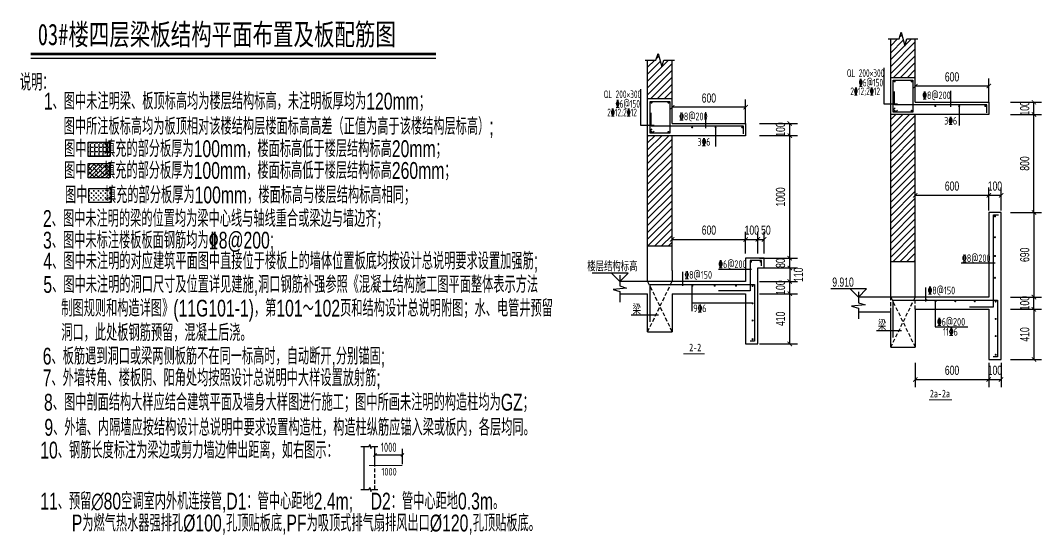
# Model space of a CAD drawing. Extents: x -173820 to 521180, y -715739 to 158231.
# Drawn here: x 16237 to 49582, y -14363 to 2424 of the extents above; entities that cross this region are included whole.
import ezdxf

# ---------------------------------------------------------------- set-up
doc = ezdxf.new("R2010")
doc.units = 0
doc.header["$LTSCALE"] = 1000
doc.linetypes.add('CONTINOUS', pattern=[0])
doc.linetypes.add('HIDDEN2', pattern=[0.1875, 0.125, -0.0625])
for name, color, linetype in [('JG1', 3, 'Continuous'), ('模板线', 3, 'Continuous'), ('钢筋_文字', 7, 'Continuous')]:
    doc.layers.add(name, color=color, linetype=linetype)
doc.styles.add('TEXTDIM', font='njadri_romans1.shx', dxfattribs={"width": 0.7, "bigfont": 'njadri_fhztxt.shx'})
doc.styles.add('TEXTNORMAL', font='njadri_romans1.shx', dxfattribs={"width": 0.7, "bigfont": 'njadri_fhztxt.shx'})
doc.styles.add('TEXTSTEEL', font='njadri_tssdeng.shx', dxfattribs={"width": 0.7, "bigfont": 'njadri_tssdchn.shx'})
doc.styles.add('zzt', font='tssdeng.shx', dxfattribs={"width": 0.7, "height": 300, "bigfont": 'tssdchn.shx'})
doc.styles.add('钢筋', font='tssdeng.shx', dxfattribs={"width": 0.7, "height": 250, "bigfont": 'tssdchn.shx'})
doc.styles.add('钢筋长度', font='tssdeng.shx', dxfattribs={"width": 0.7, "height": 300, "bigfont": 'tssdchn.shx'})
doc.styles.add('黑体', font='simhei.ttf', dxfattribs={"width": 0.8})
doc.dimstyles.new('DIM100', dxfattribs={"dimtxt": 300, "dimasz": 1, "dimexe": 250, "dimexo": 0, "dimgap": 150, "dimtad": 1, "dimdec": 0, "dimzin": 0, "dimdsep": 46, "dimtxsty": 'TEXTDIM', "dimblk": 'DI', "dimcen": 0, "dimclrt": 7, "dimadec": 0, "dimazin": 0, "dimtfac": 1, "dimtdec": 0, "dimtix": 1, "dimtmove": 2, "dimatfit": 3, "dimldrblk": 'DI', "dimfxl": 0, "dimtolj": 1, "dimtzin": 0, "dimarcsym": 0})
doc.dimstyles.new('DIM_1_100', dxfattribs={"dimtxt": 300, "dimasz": 100, "dimexe": 200, "dimexo": 50, "dimgap": 100, "dimtad": 1, "dimdec": 0, "dimzin": 0, "dimdsep": 46, "dimtxsty": 'zzt', "dimblk": 'ARCHTICK', "dimcen": 0, "dimclrt": 7, "dimadec": 0, "dimazin": 0, "dimtfac": 1, "dimtdec": 0, "dimtix": 1, "dimtmove": 2, "dimatfit": 0, "dimldrblk": 'ARCHTICK', "dimfxl": 0, "dimtolj": 1, "dimarcsym": 0})
pattern_1 = [(45, (151419.17, 20178.69), (-112.2532, 112.2532), [])]

# ---------------------------------------------------------------- blocks, each defined once
blk = doc.blocks.new('_ArchTick')
at = {"color": 4, "linetype": 'ByBlock', "const_width": 0.4}
blk.add_lwpolyline([(-0.5, -0.5), (0.5, 0.5)], dxfattribs=at)
blk = doc.blocks.new('*D1586')
at = {"layer": 'Defpoints', "color": 0}
for p in [(12469, 2540), (11569, 2193), (12469, 2193)]:
    blk.add_point(p, dxfattribs=at)
at = {"layer": '钢筋_文字', "color": 0, "lineweight": -2}
for p, q in [((11569, 2243), (11569, 2740)), ((12469, 2243), (12469, 2740)), ((11569, 2540), (12469, 2540))]:
    blk.add_line(p, q, dxfattribs=at)
at = {"layer": '钢筋_文字', "color": 0, "lineweight": -2, "xscale": 100, "yscale": 100, "zscale": 100, "rotation": 180}
blk.add_blockref('_ArchTick', (11569, 2540), dxfattribs=at)
at = {"layer": '钢筋_文字', "color": 0, "lineweight": -2, "xscale": 100, "yscale": 100, "zscale": 100}
blk.add_blockref('_ArchTick', (12469, 2540), dxfattribs=at)
at = {"layer": '钢筋_文字', "color": 7, "insert": (12019, 2790), "char_height": 300, "attachment_point": 5, "style": 'zzt'}
blk.add_mtext('\\A1;1000', dxfattribs=at)
blk = doc.blocks.new('DI')
at = {"color": 3, "const_width": 30}
blk.add_lwpolyline([(-71, -71), (71, 71)], dxfattribs=at)
blk = doc.blocks.new('*D2193')
at = {"layer": 'Defpoints', "color": 0}
for p in [(5875, 9313), (6635, 9313), (5875, 6113)]:
    blk.add_point(p, dxfattribs=at)
at = {"layer": 'JG1', "color": 0, "lineweight": -2}
for p, q in [((5875, 9313), (6885, 9313)), ((6635, 6114), (6635, 9312)), ((5875, 6113), (6885, 6113))]:
    blk.add_line(p, q, dxfattribs=at)
for p, rotation in [((6635, 9313), 90), ((6635, 6113), 270)]:
    blk.add_blockref('DI', p, dxfattribs=dict(at, rotation=rotation))
at = {"layer": 'JG1', "color": 7, "insert": (6335, 7713), "char_height": 300, "attachment_point": 5, "rotation": 90, "style": 'TEXTDIM'}
blk.add_mtext('\\A1;800', dxfattribs=at)
blk = doc.blocks.new('*D2194')
at = {"layer": 'Defpoints', "color": 0}
for p in [(5875, 2953), (5875, 1313), (6635, 1313)]:
    blk.add_point(p, dxfattribs=at)
at = {"layer": 'JG1', "color": 0, "lineweight": -2}
for p, q in [((5875, 2953), (6885, 2953)), ((6635, 2952), (6635, 1314)), ((5875, 1313), (6885, 1313))]:
    blk.add_line(p, q, dxfattribs=at)
for p, rotation in [((6635, 2953), 90), ((6635, 1313), 270)]:
    blk.add_blockref('DI', p, dxfattribs=dict(at, rotation=rotation))
at = {"layer": 'JG1', "color": 7, "insert": (6335, 2133), "char_height": 300, "attachment_point": 5, "rotation": 90, "style": 'TEXTDIM'}
blk.add_mtext('\\A1;410', dxfattribs=at)
blk = doc.blocks.new('*D2195')
at = {"layer": 'Defpoints', "color": 0}
for p in [(2761, 10241), (2761, 9713), (5161, 9713)]:
    blk.add_point(p, dxfattribs=at)
at = {"layer": 'JG1', "color": 0, "lineweight": -2}
for p, q in [((2761, 9713), (2761, 10491)), ((5161, 9713), (5161, 10491)), ((5160, 10241), (2762, 10241))]:
    blk.add_line(p, q, dxfattribs=at)
at = {"layer": 'JG1', "color": 0, "lineweight": -2, "rotation": 180}
blk.add_blockref('DI', (2761, 10241), dxfattribs=at)
at = {"layer": 'JG1', "color": 0, "lineweight": -2}
blk.add_blockref('DI', (5161, 10241), dxfattribs=at)
at = {"layer": 'JG1', "color": 7, "insert": (3961, 10541), "char_height": 300, "attachment_point": 5, "style": 'TEXTDIM'}
blk.add_mtext('\\A1;600', dxfattribs=at)
blk = doc.blocks.new('*D2196')
at = {"layer": 'Defpoints', "color": 0}
for p in [(5875, 9713), (6635, 9713), (5875, 9313)]:
    blk.add_point(p, dxfattribs=at)
at = {"layer": 'JG1', "color": 0, "lineweight": -2}
for p, q in [((5875, 9713), (6885, 9713)), ((6635, 9714), (6635, 9715)), ((6635, 9313), (6635, 9713)), ((5875, 9313), (6885, 9313)), ((6635, 9312), (6635, 9311))]:
    blk.add_line(p, q, dxfattribs=at)
for p, rotation in [((6635, 9713), 270), ((6635, 9313), 90)]:
    blk.add_blockref('DI', p, dxfattribs=dict(at, rotation=rotation))
at = {"layer": 'JG1', "color": 7, "insert": (6335, 9513), "char_height": 300, "attachment_point": 5, "rotation": 90, "style": 'TEXTDIM'}
blk.add_mtext('\\A1;100', dxfattribs=at)
blk = doc.blocks.new('*D2197')
at = {"layer": 'Defpoints', "color": 0}
for p in [(5875, 6113), (5875, 3353), (6635, 3353)]:
    blk.add_point(p, dxfattribs=at)
at = {"layer": 'JG1', "color": 0, "lineweight": -2}
for p, q in [((5875, 6113), (6885, 6113)), ((6635, 6112), (6635, 3354)), ((5875, 3353), (6885, 3353))]:
    blk.add_line(p, q, dxfattribs=at)
for p, rotation in [((6635, 6113), 90), ((6635, 3353), 270)]:
    blk.add_blockref('DI', p, dxfattribs=dict(at, rotation=rotation))
at = {"layer": 'JG1', "color": 7, "insert": (6335, 4733), "char_height": 300, "attachment_point": 5, "rotation": 90, "style": 'TEXTDIM'}
blk.add_mtext('\\A1;690', dxfattribs=at)
blk = doc.blocks.new('*D2198')
at = {"layer": 'Defpoints', "color": 0}
for p in [(2761, 1211), (5161, 1211), (5161, 661)]:
    blk.add_point(p, dxfattribs=at)
at = {"layer": 'JG1', "color": 0, "lineweight": -2}
for p, q in [((2761, 1211), (2761, 411)), ((5161, 1211), (5161, 411)), ((2762, 661), (5160, 661))]:
    blk.add_line(p, q, dxfattribs=at)
at = {"layer": 'JG1', "color": 0, "lineweight": -2, "rotation": 180}
blk.add_blockref('DI', (2761, 661), dxfattribs=at)
at = {"layer": 'JG1', "color": 0, "lineweight": -2}
blk.add_blockref('DI', (5161, 661), dxfattribs=at)
at = {"layer": 'JG1', "color": 7, "insert": (3961, 961), "char_height": 300, "attachment_point": 5, "style": 'TEXTDIM'}
blk.add_mtext('\\A1;600', dxfattribs=at)
blk = doc.blocks.new('*D2199')
at = {"layer": 'Defpoints', "color": 0}
for p in [(5161, 1211), (5561, 1211), (5561, 661)]:
    blk.add_point(p, dxfattribs=at)
at = {"layer": 'JG1', "color": 0, "lineweight": -2}
for p, q in [((5161, 1211), (5161, 411)), ((5561, 1211), (5561, 411)), ((5160, 661), (5159, 661)), ((5161, 661), (5561, 661)), ((5562, 661), (5563, 661))]:
    blk.add_line(p, q, dxfattribs=at)
blk.add_blockref('DI', (5161, 661), dxfattribs=at)
at = {"layer": 'JG1', "color": 0, "lineweight": -2, "rotation": 180}
blk.add_blockref('DI', (5561, 661), dxfattribs=at)
at = {"layer": 'JG1', "color": 7, "insert": (5361, 961), "char_height": 300, "attachment_point": 5, "style": 'TEXTDIM'}
blk.add_mtext('\\A1;100', dxfattribs=at)
blk = doc.blocks.new('*D2200')
at = {"layer": 'Defpoints', "color": 0}
for p in [(5161, 6675), (2761, 6184), (5161, 6184)]:
    blk.add_point(p, dxfattribs=at)
at = {"layer": 'JG1', "color": 0, "lineweight": -2}
for p, q in [((2761, 6184), (2761, 6925)), ((2762, 6675), (5160, 6675)), ((5161, 6184), (5161, 6925))]:
    blk.add_line(p, q, dxfattribs=at)
at = {"layer": 'JG1', "color": 0, "lineweight": -2, "rotation": 180}
blk.add_blockref('DI', (2761, 6675), dxfattribs=at)
at = {"layer": 'JG1', "color": 0, "lineweight": -2}
blk.add_blockref('DI', (5161, 6675), dxfattribs=at)
at = {"layer": 'JG1', "color": 7, "insert": (3961, 6975), "char_height": 300, "attachment_point": 5, "style": 'TEXTDIM'}
blk.add_mtext('\\A1;600', dxfattribs=at)
blk = doc.blocks.new('*D2201')
at = {"layer": 'Defpoints', "color": 0}
for p in [(5561, 6675), (5161, 6184), (5561, 6184)]:
    blk.add_point(p, dxfattribs=at)
at = {"layer": 'JG1', "color": 0, "lineweight": -2}
for p, q in [((5160, 6675), (5159, 6675)), ((5161, 6184), (5161, 6925)), ((5161, 6675), (5561, 6675)), ((5561, 6184), (5561, 6925)), ((5562, 6675), (5563, 6675))]:
    blk.add_line(p, q, dxfattribs=at)
blk.add_blockref('DI', (5161, 6675), dxfattribs=at)
at = {"layer": 'JG1', "color": 0, "lineweight": -2, "rotation": 180}
blk.add_blockref('DI', (5561, 6675), dxfattribs=at)
at = {"layer": 'JG1', "color": 7, "insert": (5361, 6975), "char_height": 300, "attachment_point": 5, "style": 'TEXTDIM'}
blk.add_mtext('\\A1;100', dxfattribs=at)
blk = doc.blocks.new('*D2202')
at = {"layer": 'Defpoints', "color": 0}
for p in [(5875, 3353), (6635, 3353), (5875, 2953)]:
    blk.add_point(p, dxfattribs=at)
at = {"layer": 'JG1', "color": 0, "lineweight": -2}
for p, q in [((5875, 3353), (6885, 3353)), ((6635, 3354), (6635, 3355)), ((6635, 2953), (6635, 3353)), ((5875, 2953), (6885, 2953)), ((6635, 2952), (6635, 2951))]:
    blk.add_line(p, q, dxfattribs=at)
for p, rotation in [((6635, 3353), 270), ((6635, 2953), 90)]:
    blk.add_blockref('DI', p, dxfattribs=dict(at, rotation=rotation))
at = {"layer": 'JG1', "color": 7, "insert": (6335, 3153), "char_height": 300, "attachment_point": 5, "rotation": 90, "style": 'TEXTDIM'}
blk.add_mtext('\\A1;100', dxfattribs=at)
blk = doc.blocks.new('*D2087')
at = {"layer": 'Defpoints', "color": 0}
for p in [(5618, 7123), (6600, 7123), (5618, 3123)]:
    blk.add_point(p, dxfattribs=at)
at = {"layer": 'JG1', "color": 0, "lineweight": -2}
for p, q in [((5618, 7123), (6850, 7123)), ((6600, 3124), (6600, 7122)), ((5618, 3123), (6850, 3123))]:
    blk.add_line(p, q, dxfattribs=at)
for p, rotation in [((6600, 7123), 90), ((6600, 3123), 270)]:
    blk.add_blockref('DI', p, dxfattribs=dict(at, rotation=rotation))
at = {"layer": 'JG1', "color": 7, "insert": (6300, 5123), "char_height": 300, "attachment_point": 5, "rotation": 90, "style": 'TEXTDIM'}
blk.add_mtext('\\A1;1000', dxfattribs=at)
blk = doc.blocks.new('*D2088')
at = {"layer": 'Defpoints', "color": 0}
for p in [(5618, 3123), (6600, 3123), (5618, 2803)]:
    blk.add_point(p, dxfattribs=at)
at = {"layer": 'JG1', "color": 0, "lineweight": -2}
for p, q in [((5618, 3123), (6850, 3123)), ((6600, 3124), (6600, 3125)), ((6600, 2803), (6600, 3123)), ((5618, 2803), (6850, 2803)), ((6600, 2802), (6600, 2801))]:
    blk.add_line(p, q, dxfattribs=at)
for p, rotation in [((6600, 3123), 270), ((6600, 2803), 90)]:
    blk.add_blockref('DI', p, dxfattribs=dict(at, rotation=rotation))
at = {"layer": 'JG1', "color": 7, "insert": (6300, 2963), "char_height": 300, "attachment_point": 5, "rotation": 90, "style": 'TEXTDIM'}
blk.add_mtext('\\A1;80', dxfattribs=at)
blk = doc.blocks.new('*D2089')
at = {"layer": 'Defpoints', "color": 0}
for p in [(5618, 1963), (6600, 1963), (5618, 323)]:
    blk.add_point(p, dxfattribs=at)
at = {"layer": 'JG1', "color": 0, "lineweight": -2}
for p, q in [((5618, 1963), (6850, 1963)), ((6600, 324), (6600, 1962)), ((5618, 323), (6850, 323))]:
    blk.add_line(p, q, dxfattribs=at)
for p, rotation in [((6600, 1963), 90), ((6600, 323), 270)]:
    blk.add_blockref('DI', p, dxfattribs=dict(at, rotation=rotation))
at = {"layer": 'JG1', "color": 7, "insert": (6300, 1143), "char_height": 300, "attachment_point": 5, "rotation": 90, "style": 'TEXTDIM'}
blk.add_mtext('\\A1;410', dxfattribs=at)
blk = doc.blocks.new('*D2090')
at = {"layer": 'Defpoints', "color": 0}
for p in [(5618, 2803), (5618, 2363), (6600, 2363)]:
    blk.add_point(p, dxfattribs=at)
at = {"layer": 'JG1', "color": 0, "lineweight": -2}
for p, q in [((5618, 2803), (6850, 2803)), ((6600, 2802), (6600, 2364)), ((5618, 2363), (6850, 2363))]:
    blk.add_line(p, q, dxfattribs=at)
for p, rotation in [((6600, 2803), 90), ((6600, 2363), 270)]:
    blk.add_blockref('DI', p, dxfattribs=dict(at, rotation=rotation))
at = {"layer": 'JG1', "color": 7, "insert": (6882, 2583), "char_height": 300, "attachment_point": 5, "rotation": 90, "style": 'TEXTDIM'}
blk.add_mtext('\\A1;110', dxfattribs=at)
blk = doc.blocks.new('*D2091')
at = {"layer": 'Defpoints', "color": 0}
for p in [(5618, 2363), (6600, 2363), (5618, 1963)]:
    blk.add_point(p, dxfattribs=at)
at = {"layer": 'JG1', "color": 0, "lineweight": -2}
for p, q in [((5618, 2363), (6850, 2363)), ((6600, 2364), (6600, 2365)), ((6600, 1963), (6600, 2363)), ((5618, 1963), (6850, 1963)), ((6600, 1962), (6600, 1961))]:
    blk.add_line(p, q, dxfattribs=at)
for p, rotation in [((6600, 2363), 270), ((6600, 1963), 90)]:
    blk.add_blockref('DI', p, dxfattribs=dict(at, rotation=rotation))
at = {"layer": 'JG1', "color": 7, "insert": (6300, 2163), "char_height": 300, "attachment_point": 5, "rotation": 90, "style": 'TEXTDIM'}
blk.add_mtext('\\A1;100', dxfattribs=at)
blk = doc.blocks.new('*D2092')
at = {"layer": 'Defpoints', "color": 0}
for p in [(5618, 7523), (6600, 7523), (5618, 7123)]:
    blk.add_point(p, dxfattribs=at)
at = {"layer": 'JG1', "color": 0, "lineweight": -2}
for p, q in [((5618, 7523), (6850, 7523)), ((6600, 7524), (6600, 7525)), ((6600, 7123), (6600, 7523)), ((5618, 7123), (6850, 7123)), ((6600, 7122), (6600, 7121))]:
    blk.add_line(p, q, dxfattribs=at)
for p, rotation in [((6600, 7523), 270), ((6600, 7123), 90)]:
    blk.add_blockref('DI', p, dxfattribs=dict(at, rotation=rotation))
at = {"layer": 'JG1', "color": 7, "insert": (6300, 7323), "char_height": 300, "attachment_point": 5, "rotation": 90, "style": 'TEXTDIM'}
blk.add_mtext('\\A1;100', dxfattribs=at)
blk = doc.blocks.new('*D2093')
at = {"layer": 'Defpoints', "color": 0}
for p in [(5161, 3737), (2761, 3276), (5161, 3276)]:
    blk.add_point(p, dxfattribs=at)
at = {"layer": 'JG1', "color": 0, "lineweight": -2}
for p, q in [((2761, 3276), (2761, 3987)), ((2762, 3737), (5160, 3737)), ((5161, 3276), (5161, 3987))]:
    blk.add_line(p, q, dxfattribs=at)
at = {"layer": 'JG1', "color": 0, "lineweight": -2, "rotation": 180}
blk.add_blockref('DI', (2761, 3737), dxfattribs=at)
at = {"layer": 'JG1', "color": 0, "lineweight": -2}
blk.add_blockref('DI', (5161, 3737), dxfattribs=at)
at = {"layer": 'JG1', "color": 7, "insert": (3961, 4037), "char_height": 300, "attachment_point": 5, "style": 'TEXTDIM'}
blk.add_mtext('\\A1;600', dxfattribs=at)
blk = doc.blocks.new('*D2094')
at = {"layer": 'Defpoints', "color": 0}
for p in [(5761, 3737), (5561, 3276), (5761, 3276)]:
    blk.add_point(p, dxfattribs=at)
at = {"layer": 'JG1', "color": 0, "lineweight": -2}
for p, q in [((5560, 3737), (5559, 3737)), ((5561, 3276), (5561, 3987)), ((5561, 3737), (5761, 3737)), ((5761, 3276), (5761, 3987)), ((5762, 3737), (5763, 3737))]:
    blk.add_line(p, q, dxfattribs=at)
blk.add_blockref('DI', (5561, 3737), dxfattribs=at)
at = {"layer": 'JG1', "color": 0, "lineweight": -2, "rotation": 180}
blk.add_blockref('DI', (5761, 3737), dxfattribs=at)
at = {"layer": 'JG1', "color": 7, "insert": (5822, 4037), "char_height": 300, "attachment_point": 5, "style": 'TEXTDIM'}
blk.add_mtext('\\A1;50', dxfattribs=at)
blk = doc.blocks.new('*D2095')
at = {"layer": 'Defpoints', "color": 0}
for p in [(5561, 3737), (5161, 3276), (5561, 3276)]:
    blk.add_point(p, dxfattribs=at)
at = {"layer": 'JG1', "color": 0, "lineweight": -2}
for p, q in [((5160, 3737), (5159, 3737)), ((5161, 3276), (5161, 3987)), ((5161, 3737), (5561, 3737)), ((5561, 3276), (5561, 3987)), ((5562, 3737), (5563, 3737))]:
    blk.add_line(p, q, dxfattribs=at)
blk.add_blockref('DI', (5161, 3737), dxfattribs=at)
at = {"layer": 'JG1', "color": 0, "lineweight": -2, "rotation": 180}
blk.add_blockref('DI', (5561, 3737), dxfattribs=at)
at = {"layer": 'JG1', "color": 7, "insert": (5361, 4037), "char_height": 300, "attachment_point": 5, "style": 'TEXTDIM'}
blk.add_mtext('\\A1;100', dxfattribs=at)
blk = doc.blocks.new('*D2096')
at = {"layer": 'Defpoints', "color": 0}
for p in [(2761, 8050), (2761, 7523), (5161, 7523)]:
    blk.add_point(p, dxfattribs=at)
at = {"layer": 'JG1', "color": 0, "lineweight": -2}
for p, q in [((2761, 7523), (2761, 8300)), ((5160, 8050), (2762, 8050)), ((5161, 7523), (5161, 8300))]:
    blk.add_line(p, q, dxfattribs=at)
at = {"layer": 'JG1', "color": 0, "lineweight": -2, "rotation": 180}
blk.add_blockref('DI', (2761, 8050), dxfattribs=at)
at = {"layer": 'JG1', "color": 0, "lineweight": -2}
blk.add_blockref('DI', (5161, 8050), dxfattribs=at)
at = {"layer": 'JG1', "color": 7, "insert": (3961, 8350), "char_height": 300, "attachment_point": 5, "style": 'TEXTDIM'}
blk.add_mtext('\\A1;600', dxfattribs=at)
blk = doc.blocks.new('$1535875')
at = {"layer": '钢筋_文字', "linetype": 'Continuous'}
h = blk.add_hatch(dxfattribs=at)
h.set_pattern_fill('ANGLE', scale=20, style=0)
h.set_pattern_definition([(0, (-460926.76, -11072.38), (0, 139.7), [101.6, -38.1]), (90, (-460926.76, -11072.38), (-139.7, 9e-15), [101.6, -38.1])])
h.paths.add_polyline_path([(2201.1, 12749.2), (2201.1, 12287.7), (2920.5, 12287.7), (2920.5, 12749.2)])
h = blk.add_hatch(dxfattribs=at)
h.set_pattern_fill('ANSI38', scale=30, style=0)
h.set_pattern_definition([(45, (180759.6, 3445.45), (-67.35192, 67.35192), []), (135, (180759.6, 3445.45), (-202.055763, 67.35192), [238.125, -142.875])])
h.paths.add_polyline_path([(2920.5, 12051.5), (2201.1, 12051.5), (2201.1, 11590), (2920.5, 11590)])
h = blk.add_hatch(dxfattribs=at)
h.set_pattern_fill('CROSS', scale=300, style=0)
h.set_pattern_definition([(0, (114916.295, 37211.69), (75, 75), [37.5, -112.5]), (90, (114935.045, 37192.94), (-75, 75), [37.5, -112.5])])
h.paths.add_polyline_path([(2231.1, 11239.9), (2231.1, 10778.4), (2950.5, 10778.4), (2950.5, 11239.9)])
blk.add_line((11213.4, 1413.2, 0), (11213.4, 2818.2, 0), dxfattribs=at)
at = {"layer": '钢筋_文字', "linetype": 'HIDDEN2'}
blk.add_line((11568.5, 1413.2, 0), (11568.5, 2818.2, 0), dxfattribs=at)
at = {"layer": '钢筋_文字', "color": 7, "linetype": 'Continuous'}
for points in [[(2201.1, 12749.2), (2920.5, 12749.2), (2920.5, 12287.7), (2201.1, 12287.7)], [(2201.1, 12051.5), (2920.5, 12051.5), (2920.5, 11590), (2201.1, 11590)], [(2231.1, 11239.9), (2950.5, 11239.9), (2950.5, 10778.4), (2231.1, 10778.4)]]:
    blk.add_lwpolyline(points, close=True, dxfattribs=at)
at = {"layer": '钢筋_文字', "elevation": 0}
for points in [[(11113.4, 2818.2), (11380.6, 2818.2), (11401.5, 2882.4), (11434.8, 2754), (11455.6, 2818.2), (11668.5, 2818.2)], [(11113.4, 1413.2), (11380.6, 1413.2), (11401.5, 1477.4), (11434.8, 1349), (11455.6, 1413.2), (11668.5, 1413.2)]]:
    blk.add_lwpolyline(points, dxfattribs=at)
at = {"layer": '钢筋_文字', "color": 6, "const_width": 30, "elevation": 0}
blk.add_lwpolyline([(11378.5, 2193.4), (12468.5, 2193.4)], dxfattribs=at)
at = {"layer": '钢筋_文字', "color": 7, "style": 'TEXTSTEEL', "width": 0.7}
for s, p in [('说明：', (-24.3, 14434.3, 0)), ('制图规则和构造详图》(11G101-1)，第101～102页和结构设计总说明附图；水、电管井预留', (1326.6, 7057, 0)), ('洞口，此处板钢筋预留，混凝土后浇。', (1326.6, 6257, 0))]:
    blk.add_text(s, height=550, dxfattribs=at).set_placement(p)
at = {"layer": '钢筋_文字', "color": 7, "linetype": 'Continuous', "style": 'TEXTSTEEL', "width": 0.7}
for s, p in [('1、图中未注明梁、板顶标高均为楼层结构标高，未注明板厚均为120mm；', (758.2, 13816.3, 0)), ('图中所注板标高均为板顶相对该楼结构层楼面标高高差（正值为高于该楼结构层标高）;', (1404.8, 12993.7, 0)), ('图中    填充的部分板厚为100mm，楼面标高低于楼层结构标高20mm；', (1419.7, 12263.5)), ('图中    填充的部分板厚为100mm，楼面标高低于楼层结构标高260mm；', (1419.7, 11553.4)), ('图中    填充的部分板厚为100mm，楼面标高与楼层结构标高相同；', (1449.7, 10754.2)), ('2、图中未注明的梁的位置均为梁中心线与轴线重合或梁边与墙边齐；', (728.2, 9984.5, 0)), ('3、图中未标注楼板板面钢筋均为%%1328@200;', (731.1, 9277.1, 0)), ('4、图中未注明的对应建筑平面图中直接位于楼板上的墙体位置板底均按设计总说明要求设置加强筋;', (741.1, 8598.1, 0)), ('5、图中未注明的洞口尺寸及位置详见建施,洞口钢筋补强参照《混凝土结构施工图平面整体表示方法', (741.1, 7831.2, 0)), ('6、板筋遇到洞口或梁两侧板筋不在同一标高时，自动断开,分别锚固;', (721.1, 5490.4, 0)), ('7、外墙转角、楼板阴、阳角处均按照设计总说明中大样设置放射筋;', (721.1, 4783.7, 0))]:
    blk.add_text(s, height=550, dxfattribs=at).set_placement(p)
at = {"layer": '钢筋_文字', "color": 7, "linetype": 'CONTINOUS', "style": 'TEXTNORMAL', "width": 0.7}
for s, p in [('8、图中剖面结构大样应结合建筑平面及墙身大样图进行施工；图中所画未注明的构造柱均为GZ；', (762.2, 3986.1, 0)), ('9、外墙、内隔墙应按结构设计总说明中要求设置构造柱，构造柱纵筋应锚入梁或板内，各层均同。', (774.7, 3166.8, 0)), ('10、钢筋长度标注为梁边或剪力墙边伸出距离，如右图示：', (640.1, 2423.2, 0)), ('11、预留∅80空调室内外机连接管,D1：管中心距地2.4m;    D2：管中心距地0.3m。', (639, 757, 0)), ('P为燃气热水器强排孔%%C100,孔顶贴板底,PF为吸顶式排气扇排风出口%%C120,孔顶贴板底。', (1670.6, 42.3, 0))]:
    blk.add_text(s, height=550, dxfattribs=at).set_placement(p)
at = {"layer": '钢筋_文字', "style": '钢筋长度', "width": 0.7}
blk.add_text('1000', height=250, dxfattribs=at).set_placement((11781.3, 1866.4, 0))
at = {"layer": '钢筋_文字'}
dim = blk.add_linear_dim(base=(12468.5, 2540.2, 0), p1=(11568.5, 2193.4, 0), p2=(12468.5, 2193.4, 0), text='1000', dimstyle='DIM_1_100', dxfattribs=at)
dim.commit()
dim.dimension.update_dxf_attribs({"geometry": '*D1586', "text_midpoint": (12018.5, 2790.2, 0)})
blk = doc.blocks.new('$1628339')
at = {"layer": '模板线'}
h = blk.add_hatch(dxfattribs=at)
h.set_pattern_fill('ANSI31', color=8, scale=50, style=0)
h.set_pattern_definition([(45, (151419.44, 22369.07), (-112.2532, 112.2532), [])])
h.paths.add_polyline_path([(2760.9, 11779), (2489.8, 11779), (2419.8, 11559), (2299.8, 11999), (2229.8, 11779), (1960.9, 11779), (1960.9, 10513.1), (2760.9, 10513.1)])
h = blk.add_hatch(dxfattribs=at)
h.set_pattern_fill('ANSI31', color=8, scale=50, style=0)
h.set_pattern_definition([(45, (177964.53, 47406.7), (-112.2532, 112.2532), [])])
h.paths.add_polyline_path([(2760.9, 9313.1), (1960.9, 9313.1), (1960.9, 4513.1), (2760.9, 4513.1)])
at = {"layer": 'JG1'}
for points in [[(1879.8, 11779), (2229.8, 11779), (2299.8, 11999), (2419.8, 11559), (2489.8, 11779), (2839.8, 11779)], [(1960.9, 3713.1), (1960.9, 11779)], [(2760.9, 9713.1), (2760.9, 11779)], [(2760.9, 9713.1), (5160.9, 9713.1), (5160.9, 9313.1), (2760.9, 9313.1)], [(2760.9, 3713.1), (2760.9, 9313.1)], [(5560.9, 6113.1), (5160.9, 6113.1), (5160.9, 3353.1), (901.4, 3353.1)], [(2760.9, 2953.1), (5160.9, 2953.1), (5160.9, 1313.1), (5560.9, 1313.1), (5560.9, 6113.1)], [(1960.9, 4513.1), (2760.9, 4513.1)], [(1960.9, 3353.1), (1960.9, 3713.1)], [(2760.9, 3353.1), (2760.9, 3713.1)], [(631.4, 3623.1), (901.4, 3353.1), (1171.4, 3623.1), (0, 3623.1)], [(901.4, 3519.5), (901.4, 3169.5), (1121.4, 3099.5), (681.4, 3052.7), (901.4, 2989.5), (901.4, 2639.5)], [(901.4, 2873.1), (1960.9, 2873.1)], [(1960.9, 1713.1), (1960.9, 2873.1)], [(2760.9, 2953.1), (2760.9, 1713.1)], [(1960.9, 1713.1), (2760.9, 1713.1)]]:
    blk.add_lwpolyline(points, dxfattribs=at)
at = {"layer": '模板线'}
for p, q in [((1731.3, 10835.5), (1731.3, 9656.7)), ((2760.9, 10513.1), (1960.9, 10513.1)), ((3927.1, 9558.6), (3927.1, 10082.8)), ((1731.3, 9656.7), (2175, 9656.7)), ((4194.3, 9591.9), (4194.3, 8959.5)), ((2760.9, 9313.1), (1960.9, 9313.1)), ((4258.4, 4473.9), (5369.3, 4473.9)), ((3108, 3209.8), (3108, 3664.8)), ((3131.3, 3287.1), (3086.3, 3227.8)), ((3415.4, 3216.9), (3415.4, 2384.2)), ((3415.4, 2384.2), (4481, 2384.2)), ((2310, 2248.5), (1495.7, 2248.5))]:
    blk.add_line(p, q, dxfattribs=at)
at = {"layer": '模板线', "color": 6}
for p, q in [((2040.9, 9464.3), (2107.1, 9532.4)), ((2110.1, 9392.2), (2175.5, 9459.4))]:
    blk.add_line(p, q, dxfattribs=at)
at = {"layer": '模板线', "linetype": 'HIDDEN2'}
for p, q in [((1960.9, 1713.1), (2760.9, 3353.1)), ((1960.9, 3353.1), (2760.9, 1713.1)), ((1960.9, 2873.1), (1960.9, 3353.1)), ((2760.9, 2953.1), (2760.9, 3353.1))]:
    blk.add_line(p, q, dxfattribs=at)
at = {"layer": '模板线', "color": 6}
blk.add_lwpolyline([(2040.9, 10433.1), (2680.9, 10433.1), (2680.9, 9393.1), (2040.9, 9393.1)], close=True, dxfattribs=at)
at = {"layer": '模板线', "color": 6, "linetype": 'HIDDEN2'}
for points, const_width in [([(2071.7, 10394.2, 1), (2105.4, 10394.2, 1)], 33.8), ([(2622.4, 10394.2, 1), (2656.1, 10394.2, 1)], 33.8), ([(2071.7, 9433.6, 1), (2105.4, 9433.6, 1)], 33.8), ([(2622.4, 9433.6, 1), (2656.1, 9433.6, 1)], 33.8), ([(3430.4, 9588, -1), (3396.6, 9588, -1)], 33.7), ([(4211.2, 9588, -1), (4177.4, 9588, -1)], 33.7), ([(5064.3, 9588.1, -1), (5030.6, 9588.1, -1)], 33.7), ([(5346.6, 5987.7, 1), (5380.4, 5987.7, 1)], 33.8), ([(5346.6, 5307.1, 1), (5380.4, 5307.1, 1)], 33.8), ([(5346.6, 4694.3, 1), (5380.4, 4694.3, 1)], 33.8), ([(5346.6, 3980.9, 1), (5380.4, 3980.9, 1)], 33.8), ([(3404.5, 3216.9, 1), (3438.2, 3216.9, 1)], 33.8), ([(4050.6, 3216.9, 1), (4084.4, 3216.9, 1)], 33.8), ([(4686.8, 3216.9, 1), (4720.5, 3216.9, 1)], 33.8), ([(5403.6, 3207.9, -1), (5369.9, 3207.9, -1)], 33.7), ([(5403.6, 2640.3, -1), (5369.9, 2640.3, -1)], 33.7), ([(5403.6, 2078.6, -1), (5369.9, 2078.6, -1)], 33.7), ([(5403.6, 1468.7, -1), (5369.9, 1468.7, -1)], 33.7)]:
    blk.add_lwpolyline(points, format="xyb", close=True, dxfattribs=dict(at, const_width=const_width))
at = {"layer": '模板线', "color": 6}
for points in [[(5094.8, 9370.8), (5094.8, 9628.2), (2080.5, 9628.2), (2080.5, 10061.5)], [(4534.7, 3031.2), (5319.4, 3031.2), (5319.4, 6034.4), (5474.1, 6034.4)], [(2042.6, 2033.3), (2042.6, 3257), (5449.5, 3257), (5449.5, 1404.9), (5303.8, 1404.9)]]:
    blk.add_lwpolyline(points, dxfattribs=at)
at = {"layer": '模板线', "color": 3, "elevation": -307942.8}
blk.add_lwpolyline([(3208.3, 0, 31.2, 31.2, 0), (3954.5, 0, 0, 0, 0)], format="xyseb", dxfattribs=at)
at = {"layer": 'JG1', "style": 'TEXTSTEEL', "width": 0.7}
for s, p in [('9.910', (50.6, 3690.8)), ('梁', (1539.6, 2277.4))]:
    blk.add_text(s, height=300, dxfattribs=at).set_placement(p)
at = {"layer": '模板线', "style": '钢筋'}
for s, width, p in [('QL 200×300', 0.6, (527, 10539.9)), ('%%1326@150', 0.6, (917.5, 10228.6)), ('2%%13212;2%%13212', 0.6, (640.3, 9945.9)), ('%%1328@200', 0.7, (2992, 9815.8)), ('3%%1326', 0.7, (3702.6, 8985.8)), ('%%1328@200', 0.7, (4292.5, 4495.5)), ('%%1328@150', 0.7, (3164.8, 3444.3)), ('%%1326@200', 0.7, (3470.2, 2419.6)), ('11%%1326', 0.7, (3665.9, 2093.9))]:
    blk.add_text(s, height=250, dxfattribs=dict(at, width=width)).set_placement(p)
at = {"layer": '模板线', "color": 3, "style": '黑体', "width": 0.7}
blk.add_text('2a-2a', height=250, dxfattribs=at).set_placement((3239.6, 77.3, -307942.8))
at = {"layer": 'JG1'}
for base, p1, p2, picture, middle in [((2760.9, 10240.6), (5160.9, 9713.1), (2760.9, 9713.1), '*D2195', (3960.9, 10540.6)), ((5160.9, 6674.6), (2760.9, 6183.7), (5160.9, 6183.7), '*D2200', (3960.9, 6974.6)), ((5560.9, 6674.6), (5160.9, 6183.7), (5560.9, 6183.7), '*D2201', (5360.9, 6974.6)), ((5160.9, 661.5), (2760.9, 1211.3), (5160.9, 1211.3), '*D2198', (3960.9, 961.5)), ((5560.9, 661.5), (5160.9, 1211.3), (5560.9, 1211.3), '*D2199', (5360.9, 961.5))]:
    dim = blk.add_linear_dim(base=base, p1=p1, p2=p2, dimstyle='DIM100', override={"dimlfac": 0.25}, dxfattribs=at)
    dim.commit()
    dim.dimension.update_dxf_attribs({"geometry": picture, "text_midpoint": middle})
for p1, p2, distance, picture, middle in [((5875.2, 9313.1), (5875.2, 9713.1), -759.7, '*D2196', (6334.9, 9513.1)), ((5875.2, 6113.1), (5875.2, 9313.1), -759.7, '*D2193', (6334.9, 7713.1)), ((5875.2, 6113.1), (5875.2, 3353.1), 759.7, '*D2197', (6334.9, 4733.1)), ((5875.2, 2953.1), (5875.2, 3353.1), -759.7, '*D2202', (6334.9, 3153.1)), ((5875.2, 2953.1), (5875.2, 1313.1), 759.7, '*D2194', (6334.9, 2133.1))]:
    dim = blk.add_aligned_dim(p1=p1, p2=p2, distance=distance, dimstyle='DIM100', override={"dimlfac": 0.25}, dxfattribs=at)
    dim.commit()
    dim.dimension.update_dxf_attribs({"geometry": picture, "text_midpoint": middle})
blk = doc.blocks.new('$1123315')
at = {"layer": '模板线'}
h = blk.add_hatch(dxfattribs=at)
h.set_pattern_fill('ANSI31', color=8, scale=50, style=0)
h.set_pattern_definition(pattern_1)
h.paths.add_polyline_path([(2760.6, 9588.6), (2489.5, 9588.6), (2419.5, 9368.6), (2299.5, 9808.6), (2229.5, 9588.6), (1960.6, 9588.6), (1960.6, 8322.7), (2760.6, 8322.7)])
h = blk.add_hatch(dxfattribs=at)
h.set_pattern_fill('ANSI31', color=8, scale=50, style=0)
h.set_pattern_definition(pattern_1)
h.paths.add_polyline_path([(1960.6, 3522.7), (2760.6, 3522.7), (2760.6, 7122.7), (1960.6, 7122.7)])
at = {"layer": 'JG1'}
for points in [[(1879.5, 9588.6), (2229.5, 9588.6), (2299.5, 9808.6), (2419.5, 9368.6), (2489.5, 9588.6), (2839.5, 9588.6)], [(1960.6, 2722.7), (1960.6, 9588.6)], [(2760.6, 7522.7), (2760.6, 9588.6)], [(2760.6, 7522.7), (5160.6, 7522.7), (5160.6, 7122.7), (2760.6, 7122.7)], [(2760.6, 2722.7), (2760.6, 7122.7)], [(1960.6, 3522.7), (2760.6, 3522.7)], [(2760.6, 1962.7), (5160.6, 1962.7), (5160.6, 322.7), (5560.6, 322.7), (5560.6, 2802.7), (5760.6, 2802.7), (5760.6, 3122.7), (5160.6, 3122.7), (5160.6, 2362.7), (1049.7, 2362.7)], [(1960.6, 2362.7), (1960.6, 2722.7)], [(2760.6, 2722.7), (2760.6, 2362.7)], [(779.7, 2632.7), (1049.7, 2362.7), (1319.7, 2632.7), (148.3, 2632.7)], [(1049.7, 2566.8), (1049.7, 2216.8), (1269.7, 2146.8), (829.7, 2099.9), (1049.7, 2036.8), (1049.7, 1686.8)], [(1049.7, 1962.7), (1960.6, 1962.7)], [(1960.6, 722.7), (1960.6, 1962.7)], [(2760.6, 1962.7), (2760.6, 722.7)], [(1960.6, 722.7), (2760.6, 722.7)]]:
    blk.add_lwpolyline(points, dxfattribs=at)
at = {"layer": '模板线'}
for p, q in [((1731, 8645.1), (1731, 7466.3)), ((2760.6, 8322.7), (1960.6, 8322.7)), ((3856.6, 7368.2), (3856.6, 7892.5)), ((1731, 7466.3), (2174.8, 7466.3)), ((4177.8, 7401.5), (4177.8, 6769.1)), ((2760.6, 7122.7), (1960.6, 7122.7)), ((3107.8, 2219.4), (3107.8, 2674.5)), ((4275.5, 2764.9), (5352.5, 2764.9)), ((3404.2, 2226.5), (3404.2, 1393.8)), ((5369.6, 1649.9), (3404.2, 1649.9)), ((2309.8, 1258.1), (1425.4, 1258.1))]:
    blk.add_line(p, q, dxfattribs=at)
at = {"layer": '模板线', "color": 6}
for p, q in [((2040.6, 7273.9), (2106.9, 7342)), ((2109.8, 7201.8), (2175.2, 7269))]:
    blk.add_line(p, q, dxfattribs=at)
at = {"layer": '模板线', "linetype": 'HIDDEN2'}
for p, q in [((1960.6, 722.7), (2760.6, 2362.7)), ((1960.6, 2362.7), (2760.6, 722.7))]:
    blk.add_line(p, q, dxfattribs=at)
at = {"layer": '模板线', "color": 6}
blk.add_lwpolyline([(2040.6, 8242.7), (2680.6, 8242.7), (2680.6, 7202.7), (2040.6, 7202.7)], close=True, dxfattribs=at)
at = {"layer": '模板线', "color": 6, "linetype": 'HIDDEN2'}
for points, const_width in [([(2071.4, 8203.8, 1), (2105.2, 8203.8, 1)], 33.8), ([(2622.1, 8203.8, 1), (2655.9, 8203.8, 1)], 33.8), ([(3430.1, 7397.6, -1), (3396.3, 7397.6, -1)], 33.7), ([(4194.6, 7397.6, -1), (4160.9, 7397.6, -1)], 33.7), ([(5064, 7397.7, -1), (5030.3, 7397.7, -1)], 33.7), ([(2071.4, 7243.3, 1), (2105.2, 7243.3, 1)], 33.8), ([(2622.1, 7243.3, 1), (2655.9, 7243.3, 1)], 33.8), ([(5321.6, 3010.2, 1), (5355.3, 3010.2, 1)], 33.8), ([(5631.9, 3014.9, 1), (5665.6, 3014.9, 1)], 33.8), ([(3404.2, 2226.5, 1), (3437.9, 2226.5, 1)], 33.8), ([(4132.1, 2226.5, 1), (4165.8, 2226.5, 1)], 33.8), ([(4829.3, 2226.5, 1), (4863, 2226.5, 1)], 33.8), ([(5403.4, 2217.5, -1), (5369.6, 2217.5, -1)], 33.7), ([(5403.4, 1649.9, -1), (5369.6, 1649.9, -1)], 33.7), ([(5403.4, 1088.3, -1), (5369.6, 1088.3, -1)], 33.7), ([(5403.4, 478.3, -1), (5369.6, 478.3, -1)], 33.7)]:
    blk.add_lwpolyline(points, format="xyb", close=True, dxfattribs=dict(at, const_width=const_width))
at = {"layer": '模板线', "color": 6}
for points in [[(5094.5, 7180.4), (5094.5, 7437.9), (2080.3, 7437.9), (2080.3, 7871.1)], [(5682.5, 2875.3), (5682.5, 3050.1), (5303.5, 3050.1), (5303.5, 2058.2)], [(2042.3, 1043), (2042.3, 2266.6), (5449.3, 2266.6), (5449.3, 414.5), (5303.5, 414.5)], [(5303.5, 2058.2), (4278.9, 2058.2)]]:
    blk.add_lwpolyline(points, dxfattribs=at)
at = {"layer": '模板线', "color": 3, "elevation": -307942.8}
blk.add_lwpolyline([(3121.5, 0, 31.2, 31.2, 0), (3826.8, 0, 0, 0, 0)], format="xyseb", dxfattribs=at)
at = {"layer": 'JG1', "style": 'TEXTSTEEL', "width": 0.7}
for s, p in [('楼层结构标高', (-9.9, 2695.8)), ('梁', (1469.3, 1287))]:
    blk.add_text(s, height=300, dxfattribs=at).set_placement(p)
at = {"layer": '模板线', "style": '钢筋'}
for s, width, p in [('QL 200×300', 0.6, (526.8, 8349.5)), ('2%%13212;2%%13212', 0.6, (640, 7755.5)), ('%%1326@150', 0.6, (917.2, 8038.2)), ('%%1328@200', 0.7, (2991.7, 7625.4)), ('3%%1326', 0.7, (3585.9, 6795.4)), ('%%1326@200', 0.7, (4271.5, 2802.7)), ('%%1328@150', 0.7, (3164.5, 2453.9)), ('9%%1326', 0.7, (3448.6, 1360.9))]:
    blk.add_text(s, height=250, dxfattribs=dict(at, width=width)).set_placement(p)
at = {"layer": '模板线', "color": 3, "style": '黑体', "width": 0.7}
blk.add_text('2-2', height=250, dxfattribs=at).set_placement((3317.9, 85.5, -307942.8))
at = {"layer": 'JG1'}
for base, p1, p2, picture, middle in [((2760.6, 8050.2), (5160.6, 7522.7), (2760.6, 7522.7), '*D2096', (3960.6, 8350.2)), ((5160.6, 3737.5), (2760.6, 3275.6), (5160.6, 3275.6), '*D2093', (3960.6, 4037.5)), ((5560.6, 3737.5), (5160.6, 3275.6), (5560.6, 3275.6), '*D2095', (5360.6, 4037.5))]:
    dim = blk.add_linear_dim(base=base, p1=p1, p2=p2, dimstyle='DIM100', override={"dimlfac": 0.25}, dxfattribs=at)
    dim.commit()
    dim.dimension.update_dxf_attribs({"geometry": picture, "text_midpoint": middle})
for p1, p2, picture, middle in [((5618.4, 7122.7), (5618.4, 7522.7), '*D2092', (6299.8, 7322.7)), ((5618.4, 3122.7), (5618.4, 7122.7), '*D2087', (6299.8, 5122.7)), ((5618.4, 2802.7), (5618.4, 3122.7), '*D2088', (6299.8, 2962.7)), ((5618.4, 1962.7), (5618.4, 2362.7), '*D2091', (6299.8, 2162.7)), ((5618.4, 322.7), (5618.4, 1962.7), '*D2089', (6299.8, 1142.7))]:
    dim = blk.add_aligned_dim(p1=p1, p2=p2, distance=-981.4, dimstyle='DIM100', override={"dimlfac": 0.25}, dxfattribs=at)
    dim.commit()
    dim.dimension.update_dxf_attribs({"geometry": picture, "text_midpoint": middle})
dim = blk.add_linear_dim(base=(5760.6, 3737.5), p1=(5560.6, 3275.6), p2=(5760.6, 3275.6), dimstyle='DIM100', override={"dimlfac": 0.25}, dxfattribs=at)
dim.commit()
dim.dimension.update_dxf_attribs({"geometry": '*D2094', "text_midpoint": (5822.1, 4037.5), "dimtype": 128})
dim = blk.add_linear_dim(base=(6599.8, 2362.7), p1=(5618.4, 2802.7), p2=(5618.4, 2362.7), angle=270, dimstyle='DIM100', override={"dimlfac": 0.25}, dxfattribs=at)
dim.commit()
dim.dimension.update_dxf_attribs({"geometry": '*D2090', "text_midpoint": (6882.2, 2582.7), "dimtype": 129})

msp = doc.modelspace()

# ---------------------------------------------------------------- linework, layer by layer
at = {"layer": '钢筋_文字'}
msp.add_line((16575, 1193, 0), (29802.3, 1193, 0), dxfattribs=at)
at = {"layer": '钢筋_文字', "elevation": 0}
msp.add_lwpolyline([(16575, 1324.3, 87.5, 87.5, 0), (29802.3, 1324.3, 0, 0, 0)], format="xyseb", dxfattribs=at)

# ---------------------------------------------------------------- block references
at = {"layer": '模板线'}
for name, p in [('$1628339', (42697.2, -9961.2)), ('$1123315', (34758.1, -8461.5))]:
    msp.add_blockref(name, p, dxfattribs=at)
at = {"layer": '钢筋_文字'}
msp.add_blockref('$1535875', (16244.3, -14302.7, 0), dxfattribs=at)

# ---------------------------------------------------------------- texts
at = {"layer": '钢筋_文字', "color": 7, "linetype": 'HIDDEN2', "style": '黑体', "width": 0.7}
msp.add_text('03#楼四层梁板结构平面布置及板配筋图', height=700, dxfattribs=at).set_placement((16803, 1618.1, 0))

doc.saveas('drawing.dxf')
